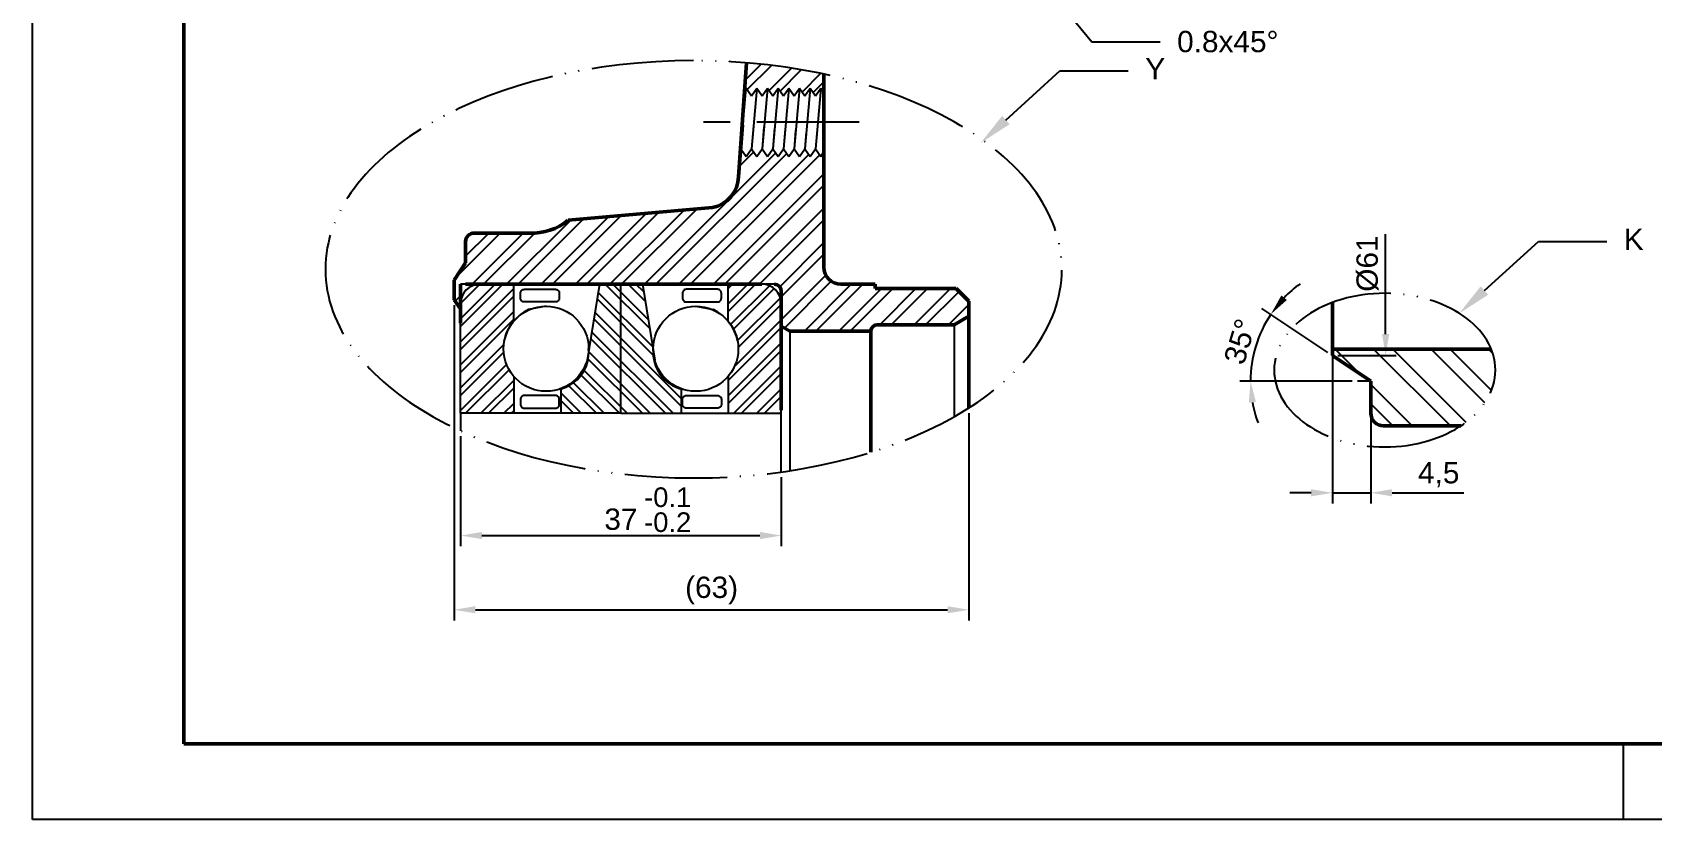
# Model space of a CAD drawing. Header units: millimetres. Extents: x 1789 to 2590, y 1108 to 1371.
# Drawn here: x 1788.8 to 1978.7, y 1107.7 to 1199.9 of the extents above; entities that cross this region are included whole.
import ezdxf
from ezdxf import colors
from ezdxf.entities.mleader import LeaderData, LeaderLine
from ezdxf.math import Vec2, Vec3

# ---------------------------------------------------------------- set-up
doc = ezdxf.new("R2010")
doc.units = ezdxf.units.MM
doc.linetypes.add('ACAD_ISO04W100', pattern=[30, 24, -3, 0, -3])
doc.linetypes.add('ACAD_ISO05W100', pattern=[33, 24, -3, 0, -3, 0, -3])
doc.layers.add('AM_0', color=7, linetype='Continuous', lineweight=50)
doc.layers.add('AM_BOR', color=7, linetype='Continuous', lineweight=50)
doc.styles.get("Standard").update_dxf_attribs({"font": 'arial.ttf'})
doc.dimstyles.new('ISO-25', dxfattribs={"dimtxt": 2.5, "dimasz": 2.5, "dimexe": 1.25, "dimexo": 0.625, "dimtad": 1, "dimtxsty": 'Standard', "dimcen": 2.5, "dimadec": 0, "dimazin": 0, "dimtfac": 1, "dimtmove": 0, "dimatfit": 3, "dimfxl": 1, "dimarcsym": 0})

# ---------------------------------------------------------------- blocks, each defined once
blk = doc.blocks.new('A3 ZTL')
for p, q in [((19.57, 280.82), (19.57, 9.78)), ((19.57, 9.78), (401.17, 9.78))]:
    blk.add_line(p, q)
at = {"layer": 'AM_BOR', "color": 135, "lineweight": 25}
for p, q in [((0, 0), (0, 290.61)), ((205.48, 9.78), (205.48, 0)), ((410.96, 0), (0, 0))]:
    blk.add_line(p, q, dxfattribs=at)
blk = doc.blocks.new('*D16')
at = {"color": 0, "lineweight": -2}
for p, q in [((1940.68, 1162.43), (1932.93, 1167.6)), ((1943.53, 1159.08), (1930.35, 1159.08))]:
    blk.add_line(p, q, dxfattribs=at)
for start, end in [(125.9675, 136.1387), (146.3099, 180), (190.1712, 200.3425)]:
    blk.add_arc((1945.7, 1159.08), 14.1, start, end, dxfattribs=at)
at = {"color": 0}
for points in [[(1935.86, 1168.59), (1935.21, 1169.12), (1933.97, 1166.91)], [(1931.4, 1156.56), (1932.23, 1156.63), (1931.6, 1159.08)]]:
    blk.add_solid(points, dxfattribs=at)
at = {"layer": 'Defpoints', "color": 0}
for p in [(1932.67, 1164.47), (1941.2, 1162.08), (1944.16, 1159.08), (1945.7, 1159.08), (1945.7, 1159.08)]:
    blk.add_point(p, dxfattribs=at)
at = {"color": 0, "insert": (1930.38, 1163.72), "char_height": 2.5, "attachment_point": 5, "rotation": 73.155}
blk.add_mtext('35%%D', dxfattribs=at)
blk = doc.blocks.new('*D17')
at = {"color": 0, "lineweight": -2}
for p, q in [((1941.2, 1162.21), (1941.2, 1144.74)), ((1945.7, 1154.71), (1945.7, 1144.74)), ((1938.7, 1145.99), (1936.2, 1145.99)), ((1941.2, 1145.99), (1945.7, 1145.99)), ((1948.2, 1145.99), (1956.62, 1145.99))]:
    blk.add_line(p, q, dxfattribs=at)
at = {"color": 0}
for points in [[(1938.7, 1146.41), (1938.7, 1145.57), (1941.2, 1145.99)], [(1948.2, 1146.41), (1948.2, 1145.57), (1945.7, 1145.99)]]:
    blk.add_solid(points, dxfattribs=at)
at = {"layer": 'Defpoints', "color": 0}
for p in [(1941.2, 1162.83), (1945.7, 1155.33), (1945.7, 1145.99)]:
    blk.add_point(p, dxfattribs=at)
at = {"color": 0, "insert": (1953.66, 1148.11), "char_height": 2.5, "attachment_point": 5}
blk.add_mtext('4,5', dxfattribs=at)
blk = doc.blocks.new('*D39')
at = {"color": 0, "lineweight": -2}
for p, q in [((1839, 1152.63), (1839, 1139.73)), ((1876.59, 1147.81), (1876.59, 1139.73)), ((1841.5, 1140.98), (1874.09, 1140.98))]:
    blk.add_line(p, q, dxfattribs=at)
at = {"color": 0}
for points in [[(1841.5, 1141.4), (1841.5, 1140.56), (1839, 1140.98)], [(1874.09, 1141.4), (1874.09, 1140.56), (1876.59, 1140.98)]]:
    blk.add_solid(points, dxfattribs=at)
at = {"layer": 'Defpoints', "color": 0}
for p in [(1839, 1153.25), (1876.59, 1148.43), (1876.59, 1140.98)]:
    blk.add_point(p, dxfattribs=at)
at = {"color": 0, "insert": (1857.79, 1142.88), "char_height": 2.5, "attachment_point": 5}
blk.add_mtext('37', dxfattribs=at)
blk = doc.blocks.new('*D40')
at = {"color": 0, "lineweight": -2}
for p, q in [((1838.24, 1167.99), (1838.24, 1131.03)), ((1898.59, 1155.32), (1898.59, 1131.03)), ((1840.74, 1132.28), (1896.09, 1132.28))]:
    blk.add_line(p, q, dxfattribs=at)
at = {"color": 0}
for points in [[(1840.74, 1132.7), (1840.74, 1131.86), (1838.24, 1132.28)], [(1896.09, 1132.7), (1896.09, 1131.86), (1898.59, 1132.28)]]:
    blk.add_solid(points, dxfattribs=at)
at = {"layer": 'Defpoints', "color": 0}
for p in [(1838.24, 1168.62), (1898.59, 1155.94), (1898.59, 1132.28)]:
    blk.add_point(p, dxfattribs=at)
at = {"color": 0, "insert": (1868.42, 1134.54), "char_height": 2.5, "attachment_point": 5}
blk.add_mtext('(63)', dxfattribs=at)

msp = doc.modelspace()

# ---------------------------------------------------------------- hatches: boundary and pattern name
h = msp.add_hatch()
h.set_pattern_fill('ANSI32', color=256, scale=0.3, angle=180, style=0)
h.set_pattern_definition([(225, (625.0392, 127.55), (2.0205576, -2.0205576), []), (225, (623.692, 127.55), (2.0205576, -2.0205576), [])])
h.paths.add_polyline_path([(1881.587, 1185.962), (1881.212, 1185.422), (1880.587, 1186.322), (1879.962, 1185.422), (1879.337, 1186.322), (1878.712, 1185.422), (1878.087, 1186.322), (1877.462, 1185.422), (1876.837, 1186.322), (1876.212, 1185.422), (1875.587, 1186.322), (1874.962, 1185.422), (1874.337, 1186.322), (1873.712, 1185.422), (1873.087, 1186.322), (1872.462, 1185.422), (1871.826, 1186.337), (1871.587, 1183.026, -0.344922), (1868.526, 1179.413), (1851.587, 1177.931, -0.1829051), (1847.087, 1176.431), (1840.587, 1176.431, 0.4142136), (1839.587, 1175.431), (1839.587, 1172.931), (1838.245, 1170.931), (1838.245, 1168.617), (1838.997, 1167.535), (1838.997, 1170.431), (1874.319, 1170.431), (1875.787, 1170.431, -0.4142136), (1876.587, 1169.631), (1876.587, 1165.509), (1877.587, 1164.931), (1887.087, 1164.931, -0.4142136), (1887.837, 1165.681), (1896.855, 1165.681), (1898.587, 1166.681), (1898.587, 1168.431), (1897.087, 1169.931), (1887.587, 1169.931), (1887.587, 1170.431), (1883.587, 1170.431, -0.4142136), (1881.587, 1172.431)])
edge = h.paths.add_edge_path()
edge.add_ellipse((1866.316, 1172.185), major_axis=(43.168, 0), ratio=0.5664985, start_angle=429.28267, end_angle=441.74161)
edge.add_line((1872.516, 1196.386), (1872.293, 1193.179))
edge.add_line((1872.293, 1193.179), (1872.462, 1193.422))
edge.add_line((1872.462, 1193.422), (1873.087, 1192.522))
edge.add_line((1873.087, 1192.522), (1873.712, 1193.422))
edge.add_line((1873.712, 1193.422), (1874.337, 1192.522))
edge.add_line((1874.337, 1192.522), (1874.962, 1193.422))
edge.add_line((1874.962, 1193.422), (1875.587, 1192.522))
edge.add_line((1875.587, 1192.522), (1876.212, 1193.422))
edge.add_line((1876.212, 1193.422), (1876.837, 1192.522))
edge.add_line((1876.837, 1192.522), (1877.462, 1193.422))
edge.add_line((1877.462, 1193.422), (1878.087, 1192.522))
edge.add_line((1878.087, 1192.522), (1878.712, 1193.422))
edge.add_line((1878.712, 1193.422), (1879.337, 1192.522))
edge.add_line((1879.337, 1192.522), (1879.962, 1193.422))
edge.add_line((1879.962, 1193.422), (1880.587, 1192.522))
edge.add_line((1880.587, 1192.522), (1881.212, 1193.422))
edge.add_line((1881.212, 1193.422), (1881.587, 1192.882))
edge.add_line((1881.587, 1192.882), (1881.587, 1195.058))
h = msp.add_hatch()
h.set_pattern_fill('ANSI32', color=256, scale=0.2, style=0)
h.set_pattern_definition([(45, (625.0392, 127.55), (-1.3470384, 1.3470384), []), (45, (625.9372, 127.55), (-1.3470384, 1.3470384), [])])
h.paths.add_polyline_path([(1870.359, 1159.64), (1870.359, 1155.311), (1876.587, 1155.311), (1876.587, 1168.163, 0.4142136), (1874.319, 1170.431), (1870.359, 1170.431), (1870.359, 1166.103, -0.1782905), (1871.549, 1162.871, -0.1782905)])
h.paths.add_polyline_path([(1844.035, 1162.871, -0.1782905), (1845.225, 1166.103), (1845.225, 1170.431), (1841.265, 1170.431, 0.4142136), (1838.997, 1168.163), (1838.997, 1167.535), (1838.997, 1155.311), (1845.225, 1155.311), (1845.225, 1159.64, -0.1782905)])
h = msp.add_hatch()
h.set_pattern_fill('ANSI32', color=256, scale=0.2, angle=90, style=0)
h.set_pattern_definition([(135, (625.0392, 127.55), (-1.3470384, -1.3470384), []), (135, (625.0392, 128.448), (-1.3470384, -1.3470384), [])])
h.paths.add_polyline_path([(1850.74, 1158.166), (1850.74, 1155.311), (1857.792, 1155.311), (1857.792, 1170.431), (1855.272, 1170.431), (1854.011, 1162.728, -0.3596879)])
h.paths.add_polyline_path([(1861.572, 1162.728), (1860.311, 1170.431), (1860.06, 1170.431), (1857.792, 1170.431), (1857.792, 1155.311), (1864.844, 1155.311), (1864.844, 1158.166, -0.3596879)])
h = msp.add_hatch()
h.set_pattern_fill('ANSI32', color=256, scale=0.5, angle=90, style=0)
h.set_pattern_definition([(135, (3093.1704, -630.8936), (-3.367596, -3.367596), []), (135, (3093.1704, -628.6485), (-3.367596, -3.367596), [])])
edge = h.paths.add_edge_path()
edge.add_ellipse((1947.34, 1160.37), major_axis=(12.968, 0), ratio=0.6940357, start_angle=-46.56721, end_angle=15.89163)
edge.add_line((1959.812, 1162.834), (1945.699, 1162.834))
edge.add_line((1945.699, 1162.834), (1941.199, 1162.834))
edge.add_line((1941.199, 1162.834), (1941.199, 1162.084))
edge.add_line((1941.199, 1162.084), (1945.699, 1159.084))
edge.add_line((1945.699, 1159.084), (1945.699, 1155.334))
edge.add_arc((1947.199, 1155.334), 1.5, 180, 270)
edge.add_line((1947.199, 1153.834), (1956.255, 1153.834))

# ---------------------------------------------------------------- linework, layer by layer
at = {"lineweight": 50}
for p, q in [((1871.587, 1183.026), (1872.516, 1196.386)), ((1881.587, 1195.058), (1881.587, 1172.431)), ((1871.587, 1183.026), (1872.025, 1189.081)), ((1851.587, 1177.931), (1868.526, 1179.413)), ((1851.587, 1177.931), (1851.587, 1177.931)), ((1840.587, 1176.431), (1847.624, 1176.431)), ((1839.587, 1175.431), (1839.587, 1172.931)), ((1839.587, 1172.931), (1838.245, 1170.931)), ((1838.245, 1170.931), (1838.245, 1168.617)), ((1838.997, 1165.874), (1838.997, 1170.431)), ((1838.997, 1167.535), (1838.997, 1170.431)), ((1839.587, 1170.431), (1874.319, 1170.431)), ((1887.587, 1170.431), (1883.587, 1170.431)), ((1887.587, 1169.931), (1887.587, 1170.431)), ((1838.245, 1168.617), (1838.997, 1167.535)), ((1876.587, 1155.687), (1876.587, 1169.631)), ((1897.087, 1169.931), (1887.587, 1169.931)), ((1887.587, 1169.931), (1887.587, 1169.931)), ((1897.087, 1169.931), (1898.587, 1168.431)), ((1898.587, 1155.943), (1898.587, 1168.431)), ((1941.199, 1162.834), (1941.199, 1168.297)), ((1898.587, 1166.681), (1896.855, 1165.681)), ((1877.587, 1164.931), (1876.587, 1165.509)), ((1877.587, 1164.931), (1887.087, 1164.931)), ((1887.087, 1150.748), (1887.087, 1164.931)), ((1896.855, 1165.681), (1887.837, 1165.681)), ((1945.699, 1162.834), (1941.199, 1162.834)), ((1941.199, 1162.834), (1941.199, 1162.084)), ((1945.699, 1162.834), (1959.812, 1162.834)), ((1945.699, 1159.084), (1941.199, 1162.084)), ((1945.699, 1155.334), (1945.699, 1159.084)), ((1947.199, 1153.834), (1956.255, 1153.834))]:
    msp.add_line(p, q, dxfattribs=at)
for p, q in [((1871.837, 1186.322), (1872.462, 1193.422)), ((1872.301, 1193.191), (1872.462, 1193.422)), ((1872.462, 1193.422), (1873.087, 1192.522)), ((1873.087, 1192.522), (1873.712, 1193.422)), ((1873.712, 1193.422), (1873.087, 1186.322)), ((1873.712, 1193.422), (1874.337, 1192.522)), ((1874.337, 1192.522), (1874.962, 1193.422)), ((1874.962, 1193.422), (1874.337, 1186.322)), ((1874.962, 1193.422), (1875.587, 1192.522)), ((1875.587, 1192.522), (1876.212, 1193.422)), ((1876.212, 1193.422), (1875.587, 1186.322)), ((1876.212, 1193.422), (1876.837, 1192.522)), ((1876.837, 1192.522), (1877.462, 1193.422)), ((1877.462, 1193.422), (1876.837, 1186.322)), ((1877.462, 1193.422), (1878.087, 1192.522)), ((1878.087, 1192.522), (1878.712, 1193.422)), ((1878.712, 1193.422), (1878.087, 1186.322)), ((1878.712, 1193.422), (1879.337, 1192.522)), ((1879.337, 1192.522), (1879.962, 1193.422)), ((1879.962, 1193.422), (1879.337, 1186.322)), ((1879.962, 1193.422), (1880.587, 1192.522)), ((1880.587, 1192.522), (1881.212, 1193.422)), ((1881.212, 1193.422), (1880.587, 1186.322)), ((1881.212, 1193.422), (1881.587, 1192.882)), ((1871.837, 1186.322), (1872.079, 1189.077)), ((1873.322, 1188.991), (1873.087, 1186.322)), ((1874.563, 1188.889), (1874.337, 1186.322)), ((1875.802, 1188.768), (1875.587, 1186.322)), ((1877.04, 1188.63), (1876.837, 1186.322)), ((1878.276, 1188.474), (1878.087, 1186.322)), ((1879.511, 1188.299), (1879.337, 1186.322)), ((1880.744, 1188.106), (1880.587, 1186.322)), ((1871.837, 1186.322), (1872.462, 1185.422)), ((1871.837, 1186.322), (1872.462, 1185.422)), ((1872.462, 1185.422), (1873.087, 1186.322)), ((1872.462, 1185.422), (1873.087, 1186.322)), ((1873.087, 1186.322), (1873.712, 1185.422)), ((1873.087, 1186.322), (1873.712, 1185.422)), ((1873.712, 1185.422), (1874.337, 1186.322)), ((1873.712, 1185.422), (1874.337, 1186.322)), ((1874.337, 1186.322), (1874.962, 1185.422)), ((1874.337, 1186.322), (1874.962, 1185.422)), ((1874.962, 1185.422), (1875.587, 1186.322)), ((1874.962, 1185.422), (1875.587, 1186.322)), ((1875.587, 1186.322), (1876.212, 1185.422)), ((1875.587, 1186.322), (1876.212, 1185.422)), ((1876.212, 1185.422), (1876.837, 1186.322)), ((1876.212, 1185.422), (1876.837, 1186.322)), ((1876.837, 1186.322), (1877.462, 1185.422)), ((1876.837, 1186.322), (1877.462, 1185.422)), ((1877.462, 1185.422), (1878.087, 1186.322)), ((1877.462, 1185.422), (1878.087, 1186.322)), ((1878.087, 1186.322), (1878.712, 1185.422)), ((1878.087, 1186.322), (1878.712, 1185.422)), ((1878.712, 1185.422), (1879.337, 1186.322)), ((1878.712, 1185.422), (1879.337, 1186.322)), ((1879.337, 1186.322), (1879.962, 1185.422)), ((1879.337, 1186.322), (1879.962, 1185.422)), ((1879.962, 1185.422), (1880.587, 1186.322)), ((1879.962, 1185.422), (1880.587, 1186.322)), ((1880.587, 1186.322), (1881.212, 1185.422)), ((1880.587, 1186.322), (1881.212, 1185.422)), ((1881.212, 1185.422), (1881.587, 1185.962)), ((1881.212, 1185.422), (1881.587, 1185.962)), ((1947.44, 1164.584), (1947.44, 1176.305)), ((1874.319, 1170.431), (1838.997, 1170.431)), ((1841.265, 1170.431), (1860.06, 1170.431)), ((1841.265, 1170.431), (1860.06, 1170.431)), ((1845.225, 1166.103), (1845.225, 1170.431)), ((1845.225, 1166.103), (1845.225, 1170.431)), ((1855.272, 1170.431), (1853.815, 1161.531)), ((1855.272, 1170.431), (1853.815, 1161.531)), ((1857.792, 1155.311), (1857.792, 1170.431)), ((1857.792, 1155.311), (1857.792, 1170.431)), ((1857.792, 1155.311), (1857.792, 1170.431)), ((1857.792, 1155.311), (1857.792, 1170.431)), ((1874.319, 1170.431), (1860.06, 1170.431)), ((1875.787, 1170.431), (1860.06, 1170.431)), ((1860.311, 1170.431), (1861.768, 1161.531)), ((1860.311, 1170.431), (1861.768, 1161.531)), ((1870.359, 1166.103), (1870.359, 1170.431)), ((1870.359, 1166.103), (1870.359, 1170.431)), ((1838.997, 1155.311), (1838.997, 1168.163)), ((1838.997, 1155.311), (1838.997, 1168.163)), ((1876.587, 1155.311), (1876.587, 1168.163)), ((1876.587, 1148.433), (1876.587, 1168.163)), ((1849.017, 1167.853), (1846.949, 1167.458)), ((1849.017, 1167.853), (1846.949, 1167.458)), ((1866.567, 1167.853), (1868.634, 1167.458)), ((1866.567, 1167.853), (1868.634, 1167.458)), ((1877.587, 1164.931), (1877.587, 1148.579)), ((1896.855, 1165.681), (1896.855, 1154.902)), ((1941.824, 1162.084), (1948.69, 1162.084)), ((1845.225, 1159.64), (1845.225, 1155.311)), ((1845.225, 1159.64), (1845.225, 1155.311)), ((1870.359, 1159.64), (1870.359, 1155.311)), ((1870.359, 1159.64), (1870.359, 1155.311)), ((1945.699, 1159.084), (1944.156, 1159.084)), ((1850.74, 1158.196), (1850.74, 1155.311)), ((1850.74, 1158.196), (1850.74, 1155.311)), ((1864.844, 1158.196), (1864.844, 1155.311)), ((1864.844, 1158.196), (1864.844, 1155.311)), ((1857.792, 1155.311), (1838.997, 1155.311)), ((1857.792, 1155.311), (1838.997, 1155.311)), ((1838.997, 1155.311), (1838.997, 1153.251)), ((1857.792, 1155.311), (1876.587, 1155.311)), ((1857.792, 1155.311), (1876.587, 1155.311))]:
    msp.add_line(p, q)
at = {"linetype": 'ACAD_ISO04W100', "ltscale": 0.5}
msp.add_line((1885.708, 1189.422), (1867.465, 1189.422), dxfattribs=at)
for points in [[(1846.469, 1169.841), (1850.115, 1169.841, -0.4142136), (1850.569, 1169.387), (1850.569, 1168.807, -0.4142136), (1850.115, 1168.354), (1846.469, 1168.354, -0.4142136), (1846.016, 1168.807), (1846.016, 1169.387, -0.4142136)], [(1846.469, 1169.841), (1850.115, 1169.841, -0.4142136), (1850.569, 1169.387), (1850.569, 1168.807, -0.4142136), (1850.115, 1168.354), (1846.469, 1168.354, -0.4142136), (1846.016, 1168.807), (1846.016, 1169.387, -0.4142136)], [(1869.114, 1169.841), (1865.468, 1169.841, 0.4142136), (1865.015, 1169.387), (1865.015, 1168.807, 0.4142136), (1865.468, 1168.354), (1869.114, 1168.354, 0.4142136), (1869.568, 1168.807), (1869.568, 1169.387, 0.4142136)], [(1869.114, 1169.841), (1865.468, 1169.841, 0.4142136), (1865.015, 1169.387), (1865.015, 1168.807, 0.4142136), (1865.468, 1168.354), (1869.114, 1168.354, 0.4142136), (1869.568, 1168.807), (1869.568, 1169.387, 0.4142136)], [(1846.469, 1155.901), (1850.115, 1155.901, 0.4142136), (1850.569, 1156.355), (1850.569, 1156.935, 0.4142136), (1850.115, 1157.389), (1846.469, 1157.389, 0.4142136), (1846.016, 1156.935), (1846.016, 1156.355, 0.4142136)], [(1846.469, 1155.901), (1850.115, 1155.901, 0.4142136), (1850.569, 1156.355), (1850.569, 1156.935, 0.4142136), (1850.115, 1157.389), (1846.469, 1157.389, 0.4142136), (1846.016, 1156.935), (1846.016, 1156.355, 0.4142136)], [(1869.114, 1155.901), (1865.468, 1155.901, -0.4142136), (1865.015, 1156.355), (1865.015, 1156.935, -0.4142136), (1865.468, 1157.389), (1869.114, 1157.389, -0.4142136), (1869.568, 1156.935), (1869.568, 1156.355, -0.4142136)], [(1869.114, 1155.901), (1865.468, 1155.901, -0.4142136), (1865.015, 1156.355), (1865.015, 1156.935, -0.4142136), (1865.468, 1157.389), (1869.114, 1157.389, -0.4142136), (1869.568, 1156.935), (1869.568, 1156.355, -0.4142136)]]:
    msp.add_lwpolyline(points, format="xyb", close=True)
for centre in [(1849.017, 1162.871), (1849.017, 1162.871), (1866.567, 1162.871), (1866.567, 1162.871)]:
    msp.add_circle(centre, 4.982)
at = {"lineweight": 50}
for centre, radius, start, end in [((1867.749, 1183.174), 3.84, 281.66682, 357.78858), ((1847.355, 1183.126), 6.7, 267.70471, 309.16519), ((1840.587, 1175.431), 1, 90, 180), ((1883.587, 1172.431), 2, 180, 270), ((1875.787, 1169.631), 0.8, 0, 90), ((1887.837, 1164.931), 0.75, 90, 180), ((1947.199, 1155.334), 1.5, 180, 270)]:
    msp.add_arc(centre, radius, start, end, dxfattribs=at)
for centre, radius, start, end in [((1841.265, 1168.163), 2.268, 90, 180), ((1841.265, 1168.163), 2.268, 90, 180), ((1874.319, 1168.163), 2.268, 0, 90), ((1874.319, 1168.163), 2.268, 0, 90), ((1849.328, 1162.657), 5.358, 116.35534, 168.27949), ((1849.328, 1162.657), 5.358, 116.35534, 168.27949), ((1866.255, 1162.657), 5.358, 11.72051, 63.64466), ((1866.255, 1162.657), 5.358, 11.72051, 63.64466), ((1849.615, 1162.427), 4.406, 282.18421, 5.79012), ((1849.615, 1162.427), 4.406, 282.18421, 5.79012), ((1865.968, 1162.427), 4.406, 174.20988, 257.81579), ((1865.968, 1162.427), 4.406, 174.20988, 257.81579)]:
    msp.add_arc(centre, radius, start, end)
at = {"linetype": 'ACAD_ISO05W100', "ltscale": 0.5, "extrusion": (0, 0, -1)}
msp.add_ellipse((1866.316, 1172.185), major_axis=(43.168, 0), ratio=0.5664985, start_param=-1.5707963, end_param=4.712389, dxfattribs=at)
msp.add_ellipse((1947.34, 1160.37), major_axis=(12.968, 0), ratio=0.6940357, dxfattribs=at)
msp.add_solid([(1947.023, 1164.584), (1947.856, 1164.584), (1947.44, 1162.084)])

# ---------------------------------------------------------------- block references
at = {"layer": 'AM_0', "color": 0, "lineweight": 0, "xscale": 0.9075000000000002, "yscale": 0.9075000000000002, "zscale": 0.9075000000000002}
msp.add_blockref('A3 ZTL', (1788.799, 1107.689), dxfattribs=at)

# ---------------------------------------------------------------- texts
at = {"insert": (1945.312, 1172.856), "char_height": 2.5, "attachment_point": 5, "rotation": 90}
msp.add_mtext('%%C61', dxfattribs=at)
at = {"char_height": 2.3, "attachment_point": 1}
for s, insert in [('-0.1', (1860.504, 1146.624)), ('-0.2', (1860.504, 1143.697))]:
    msp.add_mtext_dynamic_manual_height_columns(s, width=18.23779, gutter_width=12.5, heights=[0], dxfattribs=dict(at, insert=insert))

# ---------------------------------------------------------------- dimensions: what is measured, and where the dimension line sits
dim = msp.add_angular_dim_2l(base=(1932.667, 1164.471), line1=((1945.699, 1159.084), (1941.199, 1162.084)), line2=((1945.699, 1159.084), (1944.156, 1159.084)), text='35%%D', dimstyle='ISO-25')
dim.commit()
dim.dimension.update_dxf_attribs({"geometry": '*D16', "text_midpoint": (1930.382, 1163.722)})
for base, p1, p2, text, picture, middle in [((1898.587, 1132.281), (1838.245, 1168.617), (1898.587, 1155.943), '(63)', '*D40', (1868.416, 1134.545)), ((1876.587, 1140.981), (1838.997, 1153.251), (1876.587, 1148.433), '37', '*D39', (1857.792, 1142.884))]:
    dim = msp.add_linear_dim(base=base, p1=p1, p2=p2, text=text, dimstyle='ISO-25')
    dim.commit()
    dim.dimension.update_dxf_attribs({"geometry": picture, "text_midpoint": middle})
dim = msp.add_linear_dim(base=(1945.699, 1145.99), p1=(1941.199, 1162.834), p2=(1945.699, 1155.334), angle=180, dimstyle='ISO-25')
dim.commit()
dim.dimension.update_dxf_attribs({"geometry": '*D17', "text_midpoint": (1953.659, 1148.112)})

# ---------------------------------------------------------------- leaders
ml = msp.add_multileader_mtext('Standard')
ml.set_content('0.8x45%%D', color=256)
ml.set_leader_properties()
ml.build(insert=Vec2(0, 0))
ctx = ml.context
ctx.base_point, ctx.char_height, ctx.plane_origin = Vec3(1920.993, 1198.86), 2.5, Vec3(1902.839, 1211.197)
notes = []
notes.append((ctx, [(0, (1, 1, 0), (1912.993, 1198.86), (1, 0), 8, [(0, [(1902.839, 1211.197)], 0, [])])]))
ctx.mtext.insert, ctx.mtext.flow_direction = Vec3(1922.993, 1200.131), 5
ml = msp.add_multileader_mtext('Standard')
ml.set_content('Y', color=256)
ml.set_leader_properties()
ml.build(insert=Vec2(0, 0))
ctx = ml.context
ctx.base_point, ctx.char_height, ctx.plane_origin = Vec3(1917.26, 1195.433), 2.5, Vec3(1899.958, 1186.99)
notes.append((ctx, [(0, (1, 1, 0), (1909.26, 1195.433), (1, 0), 8, [(0, [(1899.958, 1186.99)], 0, [])])]))
ctx.mtext.insert, ctx.mtext.flow_direction = Vec3(1919.26, 1196.933), 5
ml = msp.add_multileader_mtext('Standard')
ml.set_content('K', color=256)
ml.set_leader_properties()
ml.build(insert=Vec2(0, 0))
ctx = ml.context
ctx.base_point, ctx.char_height, ctx.plane_origin = Vec3(1973.356, 1175.45), 2.5, Vec3(1956.054, 1167.007)
notes.append((ctx, [(0, (1, 1, 0), (1965.356, 1175.45), (1, 0), 8, [(0, [(1956.054, 1167.007)], 0, [])])]))
ctx.mtext.insert, ctx.mtext.flow_direction = Vec3(1975.356, 1176.95), 5
for ctx, leaders in notes:
    for number, flags, end, landing, length, lines in leaders:
        leader = LeaderData()
        leader.index, (leader.has_last_leader_line, leader.has_dogleg_vector, leader.attachment_direction) = number, flags
        leader.last_leader_point, leader.dogleg_vector, leader.dogleg_length = Vec3(end), Vec3(landing), length
        for number, points, colour, breaks in lines:
            line = LeaderLine()
            line.index, line.vertices, line.color, line.breaks = number, Vec3.list(points), colors.encode_raw_color(colour), breaks
            leader.lines.append(line)
        ctx.leaders.append(leader)

doc.saveas('drawing.dxf')
